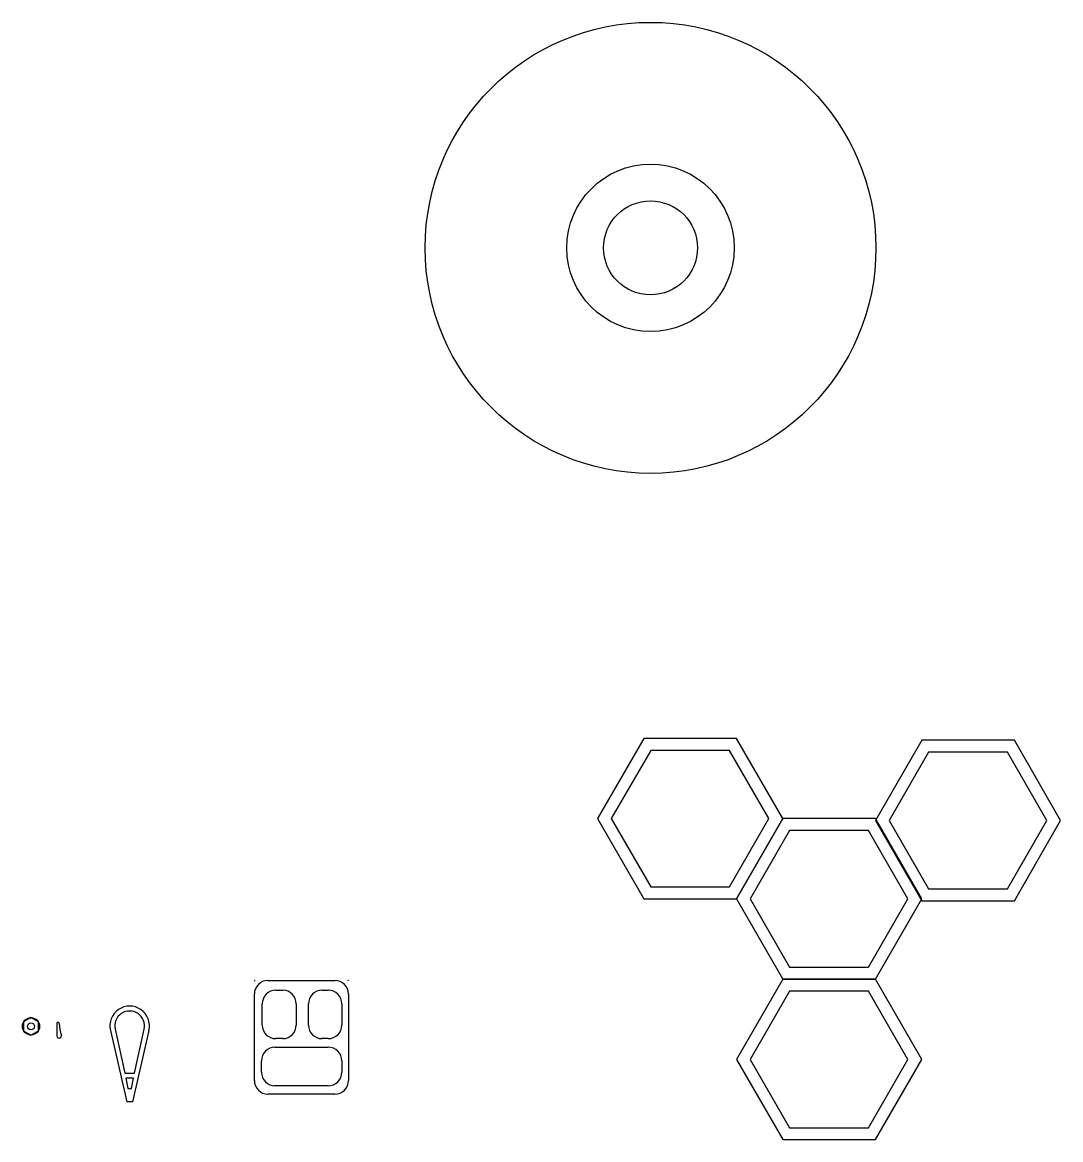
# Model space of a CAD drawing. Header units: millimetres. Extents: x 219 to 5442, y -21 to 5598.
import ezdxf

# ---------------------------------------------------------------- set-up
doc = ezdxf.new("R2010")
doc.units = ezdxf.units.MM
doc.header["$MEASUREMENT"] = 0

msp = doc.modelspace()

# ---------------------------------------------------------------- linework, layer by layer
for p, q in [((1454.3, 780), (1791.4, 780)), ((1494.3, 730.8), (1529, 730.8)), ((1726.2, 730.8), (1758, 730.8)), ((1386.3, 276.5), (1386.3, 712)), ((1859.4, 712), (1859.4, 276.5)), ((1426.3, 555.4), (1426.3, 662.8)), ((1597, 662.8), (1597, 555.4)), ((1658.2, 555.4), (1658.2, 662.8)), ((1826, 662.8), (1826, 555.4)), ((392.1, 563.2), (392.1, 501.3)), ((661.9, 529), (745.3, 169.6)), ((686, 534.7), (733.8, 313.6)), ((855.9, 529), (772.5, 169.6)), ((784, 313.6), (831.8, 534.7)), ((1529, 487.4), (1494.3, 487.4)), ((1758, 487.4), (1726.2, 487.4)), ((1489.9, 444.1), (1758, 444.1)), ((723.9, 359.4), (733.8, 313.6)), ((1421.9, 318.3), (1421.9, 376.1)), ((1826, 376.1), (1826, 318.3)), ((733.8, 313.6), (784, 313.6)), ((778.6, 288.5), (739.2, 288.5)), ((739.2, 288.5), (750.4, 236.7)), ((739.2, 288.5), (750.4, 236.7)), ((767.4, 236.7), (778.6, 288.5)), ((750.4, 236.7), (767.4, 236.7)), ((1758, 250.3), (1489.9, 250.3)), ((772.5, 169.6), (745.3, 169.6)), ((1791.4, 208.5), (1454.3, 208.5))]:
    msp.add_line(p, q)
for points in [[(3112.4, 1593.7), (3345.4, 1190.1), (3811.4, 1190.1), (4044.4, 1593.7), (3811.4, 1997.2), (3345.4, 1997.2)], [(4510.5, 1584.6), (4743.5, 1181.1), (5209.5, 1181.1), (5442.5, 1584.6), (5209.5, 1988.2), (4743.5, 1988.2)], [(3181.7, 1593.7), (3380.1, 1250.1), (3776.8, 1250.1), (3975.2, 1593.7), (3776.8, 1937.2), (3380.1, 1937.2)], [(4579.7, 1584.6), (4778.1, 1241.1), (5174.8, 1241.1), (5373.2, 1584.6), (5174.8, 1928.2), (4778.1, 1928.2)], [(3811.4, 1190.1), (4044.4, 786.5), (4510.5, 786.5), (4743.5, 1190.1), (4510.5, 1593.7), (4044.4, 1593.7)], [(3880.7, 1190.1), (4079.1, 846.5), (4475.8, 846.5), (4674.2, 1190.1), (4475.8, 1533.7), (4079.1, 1533.7)], [(3811.4, 382.9), (4044.4, -20.7), (4510.5, -20.7), (4743.5, 382.9), (4510.5, 786.5), (4044.4, 786.5)], [(3880.7, 382.9), (4079.1, 39.3), (4475.8, 39.3), (4674.2, 382.9), (4475.8, 726.5), (4079.1, 726.5)], [(262.5, 593.4), (224.2, 571.3), (224.2, 527), (262.5, 504.9), (300.8, 527), (300.8, 571.3)]]:
    msp.add_lwpolyline(points, close=True)
for centre, radius in [((3379.2, 4464.4), 1134.1), ((3379.2, 4464.4), 420.8), ((3379.2, 4464.4), 236.1), ((262.5, 549.1), 43.5), ((262.5, 549.1), 17.1)]:
    msp.add_circle(centre, radius)
for centre, radius, start, end in [((1389.3, 777), 3, 90, 180), ((1454.3, 712), 68, 90, 180), ((1494.3, 662.8), 68, 90, 180), ((1529, 662.8), 68, 0, 90), ((1726.2, 662.8), 68, 90, 180), ((1758, 662.8), 68, 0, 90), ((1791.4, 712), 68, 0, 90), ((1856.4, 777), 3, 0, 90), ((1856.4, 777), 3, 0, 90), ((1856.4, 777), 3, 0, 90), ((1856.4, 777), 3, 0, 90), ((758.9, 551.5), 99.6, 346.9399, 193.0601), ((758.9, 551.5), 74.8, 347.0226, 192.9774), ((398.2, 563.2), 6.09, 356.1705, 180), ((602, 568.7), 197.8, 181.3914, 199.2924), ((1494.3, 555.4), 68, 180, 270), ((1529, 555.4), 68, 270, 0), ((1726.2, 555.4), 68, 180, 270), ((1758, 555.4), 68, 270, 0), ((403.8, 501.3), 11.7, 180, 10.3419), ((1489.9, 376.1), 68, 90, 180), ((1758, 376.1), 68, 0, 90), ((1489.9, 318.3), 68, 180, 270), ((1758, 318.3), 68, 270, 0), ((1454.3, 276.5), 68, 180, 270), ((1791.4, 276.5), 68, 270, 0)]:
    msp.add_arc(centre, radius, start, end)

doc.saveas('drawing.dxf')
